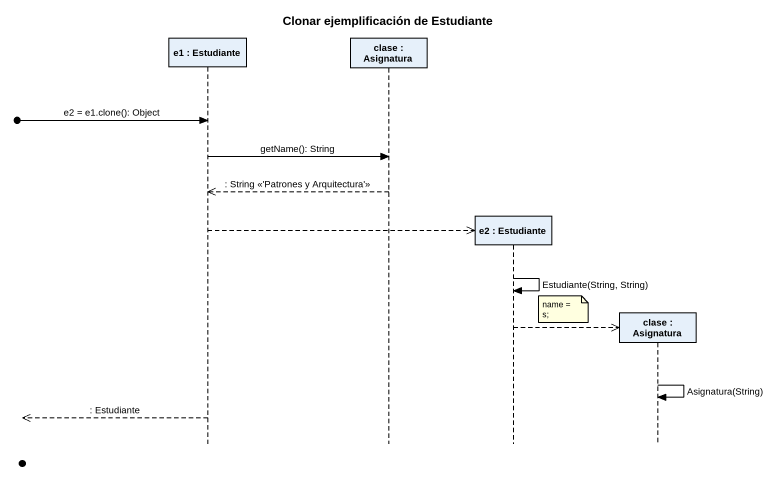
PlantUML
@startuml
title Clonar ejemplificación de Estudiante
hide footbox
participant "e1 : Estudiante" as e1
participant "clase : Asignatura" as clase
participant "e2 : Estudiante" as e2
participant "clase : Asignatura" as clase_2

[o-> e1 : e2 = e1.clone(): Object
e1 -> clase : getName(): String
clase -->> e1 : : String <<'Patrones y Arquitectura'>>
e1 -->> e2 **
e2 -> e2 : Estudiante(String, String)
note right of e2 : name = s;
e2 -->> clase_2 **
clase_2 -> clase_2 : Asignatura(String)
[o<<-- e1 : : Estudiante
@enduml
